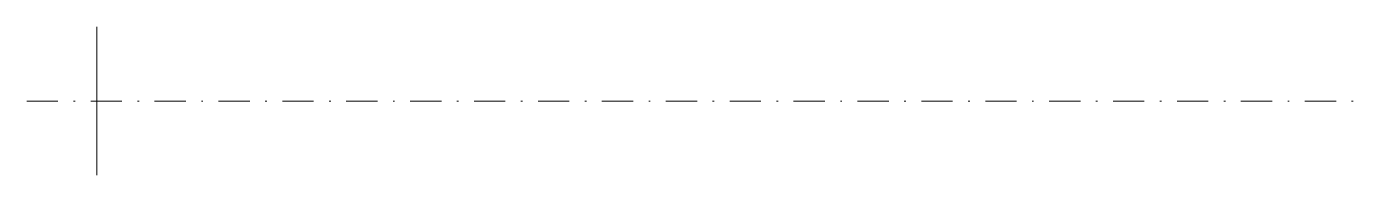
# Model space of a CAD drawing. Header units: metres. Extents: x -6 to 80, y -4.8 to 4.8.
import ezdxf

# ---------------------------------------------------------------- set-up
doc = ezdxf.new("R2010")
doc.units = ezdxf.units.M
doc.linetypes.add('Streep-stip _ detail', pattern=[4, 2, -1, 0, -1])
doc.layers.add('A-DETL-GENF', color=92, linetype='Continuous', lineweight=18)

# ---------------------------------------------------------------- blocks, each defined once
blk = doc.blocks.new('00 schroef-lijn s l - 00 g schroef-lijn s l-2298192-00_0 Basismaterialen')
at = {"layer": 'A-DETL-GENF'}
blk.add_line((-1.5, 4.779), (-1.5, -4.779), dxfattribs=at)
at = {"layer": 'A-DETL-GENF', "linetype": 'Streep-stip _ detail', "lineweight": 13}
blk.add_line((-6, 0), (80, 0), dxfattribs=at)

msp = doc.modelspace()

# ---------------------------------------------------------------- block references
msp.add_blockref('00 schroef-lijn s l - 00 g schroef-lijn s l-2298192-00_0 Basismaterialen', (0, 0))

doc.saveas('drawing.dxf')
